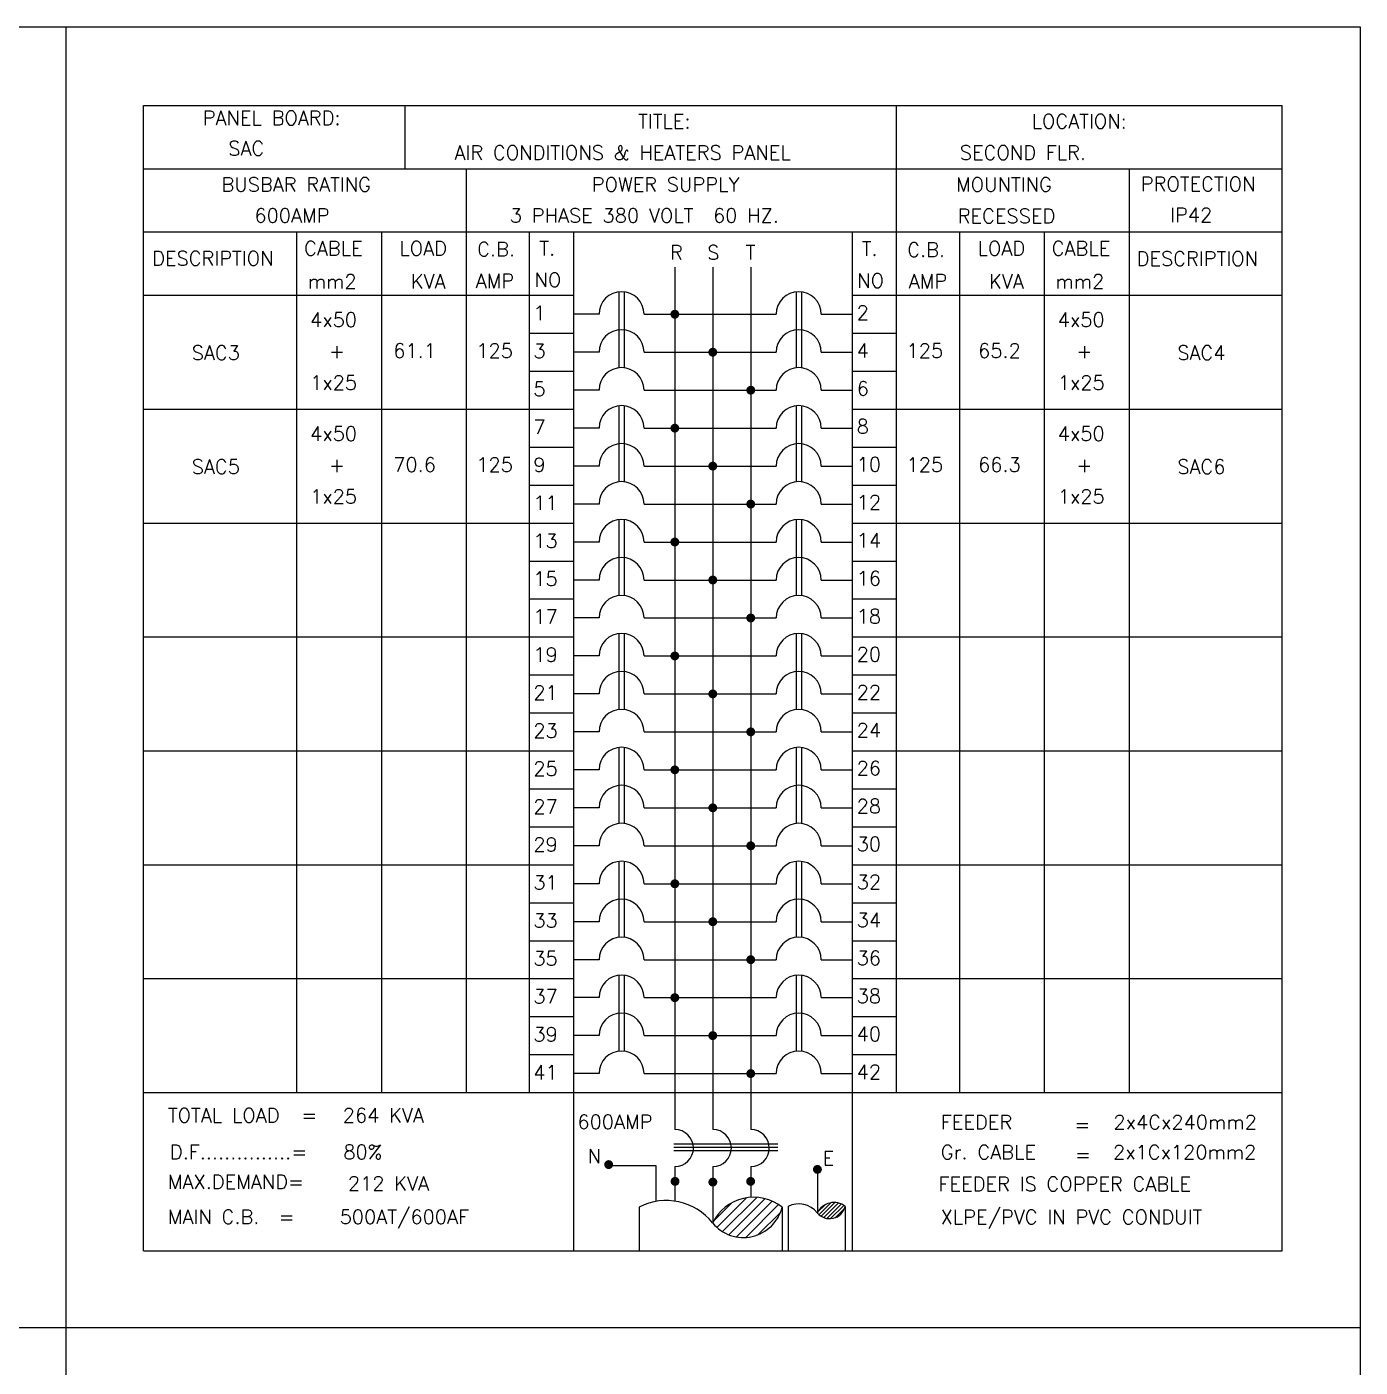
# Model space of a CAD drawing. Extents: x -48791.4 to -48720.5, y 47684.4 to 47755.7.
# Drawn here: x -48744.85 to -48720.5, y 47731.19 to 47755.66 of the extents above; entities that cross this region are included whole.
import ezdxf

# ---------------------------------------------------------------- set-up
doc = ezdxf.new("R2010")
doc.units = 0
doc.header["$MEASUREMENT"] = 0
doc.layers.get('0').update_dxf_attribs({"linetype": 'CONTINUOUS'})
for name, color, linetype in [('BORDER', 4, 'CONTINUOUS'), ('E-LINE', 3, 'CONTINUOUS'), ('E-TABLE', 3, 'CONTINUOUS'), ('E-TEXT', 4, 'CONTINUOUS')]:
    doc.layers.add(name, color=color, linetype=linetype)
doc.styles.add('ROMANS', font='ROMANS.shx', dxfattribs={"height": 0.4})

msp = doc.modelspace()

# ---------------------------------------------------------------- linework, layer by layer
at = {"color": 1}
for p, q in [((-48732.247, 47733.741), (-48731.705, 47734.282)), ((-48732.145, 47733.666), (-48731.52, 47734.291)), ((-48732.027, 47733.607), (-48731.367, 47734.267)), ((-48731.888, 47733.569), (-48731.236, 47734.222)), ((-48732.313, 47733.851), (-48731.972, 47734.192)), ((-48731.721, 47733.559), (-48731.121, 47734.16)), ((-48731.494, 47733.61), (-48731.086, 47734.017)), ((-48730.408, 47734.019), (-48730.272, 47734.156)), ((-48730.381, 47733.975), (-48730.165, 47734.192)), ((-48730.341, 47733.945), (-48730.091, 47734.195)), ((-48730.293, 47733.922), (-48730.03, 47734.186)), ((-48730.238, 47733.906), (-48729.977, 47734.168)), ((-48730.171, 47733.903), (-48729.931, 47734.143)), ((-48730.08, 47733.923), (-48729.917, 47734.086))]:
    msp.add_line(p, q, dxfattribs=at)
at = {"layer": 'BORDER', "color": 1}
for p, q in [((-48791.386, 47755.657), (-48720.503, 47755.657)), ((-48744.13, 47755.657), (-48744.13, 47684.427)), ((-48720.503, 47755.657), (-48720.503, 47684.427)), ((-48791.386, 47731.913), (-48720.503, 47731.913))]:
    msp.add_line(p, q, dxfattribs=at)
at = {"layer": 'E-LINE', "color": 4}
for p, q in [((-48733.014, 47751.267), (-48733.014, 47735.529)), ((-48732.321, 47751.267), (-48732.321, 47735.529)), ((-48731.628, 47751.267), (-48731.628, 47735.529)), ((-48734.035, 47750.821), (-48734.035, 47749.435)), ((-48733.939, 47750.821), (-48733.939, 47749.435)), ((-48730.801, 47750.821), (-48730.801, 47749.435)), ((-48730.705, 47750.821), (-48730.705, 47749.435)), ((-48734.398, 47750.41), (-48734.862, 47750.41)), ((-48733.576, 47750.41), (-48731.164, 47750.41)), ((-48730.342, 47750.41), (-48729.78, 47750.41)), ((-48734.398, 47749.717), (-48734.862, 47749.717)), ((-48733.576, 47749.717), (-48731.164, 47749.717)), ((-48730.342, 47749.717), (-48729.78, 47749.717)), ((-48734.398, 47749.024), (-48734.862, 47749.024)), ((-48733.576, 47749.024), (-48731.164, 47749.024)), ((-48730.342, 47749.024), (-48729.78, 47749.024)), ((-48734.035, 47748.742), (-48734.035, 47747.356)), ((-48733.939, 47748.742), (-48733.939, 47747.356)), ((-48730.801, 47748.742), (-48730.801, 47747.356)), ((-48730.705, 47748.742), (-48730.705, 47747.356)), ((-48734.398, 47748.331), (-48734.862, 47748.331)), ((-48733.576, 47748.331), (-48731.164, 47748.331)), ((-48730.342, 47748.331), (-48729.78, 47748.331)), ((-48734.398, 47747.638), (-48734.862, 47747.638)), ((-48733.576, 47747.638), (-48731.164, 47747.638)), ((-48730.342, 47747.638), (-48729.78, 47747.638)), ((-48734.398, 47746.945), (-48734.862, 47746.945)), ((-48733.576, 47746.945), (-48731.164, 47746.945)), ((-48730.342, 47746.945), (-48729.78, 47746.945)), ((-48734.035, 47746.663), (-48734.035, 47745.277)), ((-48733.939, 47746.663), (-48733.939, 47745.277)), ((-48730.801, 47746.663), (-48730.801, 47745.277)), ((-48730.705, 47746.663), (-48730.705, 47745.277)), ((-48734.398, 47746.252), (-48734.862, 47746.252)), ((-48733.576, 47746.252), (-48731.164, 47746.252)), ((-48730.342, 47746.252), (-48729.78, 47746.252)), ((-48734.398, 47745.559), (-48734.862, 47745.559)), ((-48733.576, 47745.559), (-48731.164, 47745.559)), ((-48730.342, 47745.559), (-48729.78, 47745.559)), ((-48734.398, 47744.866), (-48734.862, 47744.866)), ((-48733.576, 47744.866), (-48731.164, 47744.866)), ((-48730.342, 47744.866), (-48729.78, 47744.866)), ((-48734.035, 47744.584), (-48734.035, 47743.198)), ((-48733.939, 47744.584), (-48733.939, 47743.198)), ((-48730.801, 47744.584), (-48730.801, 47743.198)), ((-48730.705, 47744.584), (-48730.705, 47743.198)), ((-48734.398, 47744.173), (-48734.862, 47744.173)), ((-48733.576, 47744.173), (-48731.164, 47744.173)), ((-48730.342, 47744.173), (-48729.78, 47744.173)), ((-48734.398, 47743.48), (-48734.862, 47743.48)), ((-48733.576, 47743.48), (-48731.164, 47743.48)), ((-48730.342, 47743.48), (-48729.78, 47743.48)), ((-48734.398, 47742.787), (-48734.862, 47742.787)), ((-48733.576, 47742.787), (-48731.164, 47742.787)), ((-48730.342, 47742.787), (-48729.78, 47742.787)), ((-48734.035, 47742.505), (-48734.035, 47741.119)), ((-48733.939, 47742.505), (-48733.939, 47741.119)), ((-48730.801, 47742.505), (-48730.801, 47741.119)), ((-48730.705, 47742.505), (-48730.705, 47741.119)), ((-48734.398, 47742.094), (-48734.862, 47742.094)), ((-48733.576, 47742.094), (-48731.164, 47742.094)), ((-48730.342, 47742.094), (-48729.78, 47742.094)), ((-48734.398, 47741.401), (-48734.862, 47741.401)), ((-48733.576, 47741.401), (-48731.164, 47741.401)), ((-48730.342, 47741.401), (-48729.78, 47741.401)), ((-48734.398, 47740.708), (-48734.862, 47740.708)), ((-48733.576, 47740.708), (-48731.164, 47740.708)), ((-48730.342, 47740.708), (-48729.78, 47740.708)), ((-48734.035, 47740.426), (-48734.035, 47739.04)), ((-48733.939, 47740.426), (-48733.939, 47739.04)), ((-48730.801, 47740.426), (-48730.801, 47739.04)), ((-48730.705, 47740.426), (-48730.705, 47739.04)), ((-48734.398, 47740.015), (-48734.862, 47740.015)), ((-48733.576, 47740.015), (-48731.164, 47740.015)), ((-48730.342, 47740.015), (-48729.78, 47740.015)), ((-48734.398, 47739.322), (-48734.862, 47739.322)), ((-48733.576, 47739.322), (-48731.164, 47739.322)), ((-48730.342, 47739.322), (-48729.78, 47739.322)), ((-48734.398, 47738.629), (-48734.862, 47738.629)), ((-48733.576, 47738.629), (-48731.164, 47738.629)), ((-48730.342, 47738.629), (-48729.78, 47738.629)), ((-48734.035, 47738.347), (-48734.035, 47736.961)), ((-48733.939, 47738.347), (-48733.939, 47736.961)), ((-48730.801, 47738.347), (-48730.801, 47736.961)), ((-48730.705, 47738.347), (-48730.705, 47736.961)), ((-48734.398, 47737.936), (-48734.862, 47737.936)), ((-48733.576, 47737.936), (-48731.164, 47737.936)), ((-48730.342, 47737.936), (-48729.78, 47737.936)), ((-48734.398, 47737.243), (-48734.862, 47737.243)), ((-48733.576, 47737.243), (-48731.164, 47737.243)), ((-48730.342, 47737.243), (-48729.78, 47737.243)), ((-48734.398, 47736.55), (-48734.862, 47736.55)), ((-48733.576, 47736.55), (-48731.164, 47736.55)), ((-48730.342, 47736.55), (-48729.78, 47736.55)), ((-48733.035, 47735.266), (-48731.136, 47735.266)), ((-48733.035, 47735.207), (-48731.136, 47735.207)), ((-48733.035, 47735.148), (-48731.136, 47735.148)), ((-48733.357, 47734.869), (-48734.226, 47734.869)), ((-48733.357, 47734.216), (-48733.357, 47734.869)), ((-48733.014, 47734.853), (-48733.014, 47734.582)), ((-48732.321, 47734.853), (-48732.321, 47734.569)), ((-48731.628, 47734.853), (-48731.628, 47734.582)), ((-48730.411, 47734.801), (-48730.411, 47734.013)), ((-48733.014, 47734.582), (-48733.014, 47734.221)), ((-48732.321, 47734.569), (-48732.321, 47733.836)), ((-48731.628, 47734.582), (-48731.628, 47734.291)), ((-48733.663, 47734.114), (-48733.663, 47733.316)), ((-48731.056, 47734.114), (-48731.056, 47733.316)), ((-48730.948, 47734.124), (-48730.948, 47733.316)), ((-48729.905, 47734.124), (-48729.905, 47733.316))]:
    msp.add_line(p, q, dxfattribs=at)
at = {"layer": 'E-LINE', "color": 4, "const_width": 0.0809}
for points in [[(-48733.055, 47750.41, 1), (-48732.974, 47750.41, 1)], [(-48732.362, 47749.717, 1), (-48732.281, 47749.717, 1)], [(-48731.669, 47749.024, 1), (-48731.588, 47749.024, 1)], [(-48733.055, 47748.331, 1), (-48732.974, 47748.331, 1)], [(-48732.362, 47747.638, 1), (-48732.281, 47747.638, 1)], [(-48731.669, 47746.945, 1), (-48731.588, 47746.945, 1)], [(-48733.055, 47746.252, 1), (-48732.974, 47746.252, 1)], [(-48732.362, 47745.559, 1), (-48732.281, 47745.559, 1)], [(-48731.669, 47744.866, 1), (-48731.588, 47744.866, 1)], [(-48733.055, 47744.173, 1), (-48732.974, 47744.173, 1)], [(-48732.362, 47743.48, 1), (-48732.281, 47743.48, 1)], [(-48731.669, 47742.787, 1), (-48731.588, 47742.787, 1)], [(-48733.055, 47742.094, 1), (-48732.974, 47742.094, 1)], [(-48732.362, 47741.401, 1), (-48732.281, 47741.401, 1)], [(-48731.669, 47740.708, 1), (-48731.588, 47740.708, 1)], [(-48733.055, 47740.015, 1), (-48732.974, 47740.015, 1)], [(-48732.362, 47739.322, 1), (-48732.281, 47739.322, 1)], [(-48731.669, 47738.629, 1), (-48731.588, 47738.629, 1)], [(-48733.055, 47737.936, 1), (-48732.974, 47737.936, 1)], [(-48732.362, 47737.243, 1), (-48732.281, 47737.243, 1)], [(-48731.669, 47736.55, 1), (-48731.588, 47736.55, 1)], [(-48734.263, 47734.889, 1), (-48734.182, 47734.889, 1)], [(-48730.452, 47734.801, 1), (-48730.371, 47734.801, 1)], [(-48733.051, 47734.582, 1), (-48732.97, 47734.582, 1)], [(-48732.361, 47734.569, 1), (-48732.28, 47734.569, 1)], [(-48731.671, 47734.582, 1), (-48731.59, 47734.582, 1)]]:
    msp.add_lwpolyline(points, format="xyb", close=True, dxfattribs=at)
at = {"layer": 'E-LINE', "color": 4}
for centre, radius, start, end in [((-48733.987, 47750.41), 0.411, 0, 180), ((-48730.753, 47750.41), 0.411, 0, 180), ((-48733.987, 47749.717), 0.411, 0, 180), ((-48730.753, 47749.717), 0.411, 0, 180), ((-48733.987, 47749.024), 0.411, 0, 180), ((-48730.753, 47749.024), 0.411, 0, 180), ((-48733.987, 47748.331), 0.411, 0, 180), ((-48730.753, 47748.331), 0.411, 0, 180), ((-48733.987, 47747.638), 0.411, 0, 180), ((-48730.753, 47747.638), 0.411, 0, 180), ((-48733.987, 47746.945), 0.411, 0, 180), ((-48730.753, 47746.945), 0.411, 0, 180), ((-48733.987, 47746.252), 0.411, 0, 180), ((-48730.753, 47746.252), 0.411, 0, 180), ((-48733.987, 47745.559), 0.411, 0, 180), ((-48730.753, 47745.559), 0.411, 0, 180), ((-48733.987, 47744.866), 0.411, 0, 180), ((-48730.753, 47744.866), 0.411, 0, 180), ((-48733.987, 47744.173), 0.411, 0, 180), ((-48730.753, 47744.173), 0.411, 0, 180), ((-48733.987, 47743.48), 0.411, 0, 180), ((-48730.753, 47743.48), 0.411, 0, 180), ((-48733.987, 47742.787), 0.411, 0, 180), ((-48730.753, 47742.787), 0.411, 0, 180), ((-48733.987, 47742.094), 0.411, 0, 180), ((-48730.753, 47742.094), 0.411, 0, 180), ((-48733.987, 47741.401), 0.411, 0, 180), ((-48730.753, 47741.401), 0.411, 0, 180), ((-48733.987, 47740.708), 0.411, 0, 180), ((-48730.753, 47740.708), 0.411, 0, 180), ((-48733.987, 47740.015), 0.411, 0, 180), ((-48730.753, 47740.015), 0.411, 0, 180), ((-48733.987, 47739.322), 0.411, 0, 180), ((-48730.753, 47739.322), 0.411, 0, 180), ((-48733.987, 47738.629), 0.411, 0, 180), ((-48730.753, 47738.629), 0.411, 0, 180), ((-48733.987, 47737.936), 0.411, 0, 180), ((-48730.753, 47737.936), 0.411, 0, 180), ((-48733.987, 47737.243), 0.411, 0, 180), ((-48730.753, 47737.243), 0.411, 0, 180), ((-48733.987, 47736.55), 0.411, 0, 180), ((-48730.753, 47736.55), 0.411, 0, 180), ((-48733.014, 47735.191), 0.338, 270, 90), ((-48732.321, 47735.191), 0.338, 270, 90), ((-48731.628, 47735.191), 0.338, 270, 90), ((-48733.171, 47733.157), 1.076, 38.3353, 117.2086), ((-48731.574, 47733.453), 0.839, 51.8687, 153.7858), ((-48731.764, 47734.287), 0.729, 219.4267, 346.2278), ((-48730.751, 47733.742), 0.43, 38.3353, 117.2086), ((-48730.112, 47733.86), 0.336, 51.8687, 153.7858), ((-48730.188, 47734.194), 0.292, 219.4267, 346.2278)]:
    msp.add_arc(centre, radius, start, end, dxfattribs=at)
at = {"layer": 'E-TABLE', "color": 4}
for p, q in [((-48742.716, 47754.222), (-48721.926, 47754.222)), ((-48742.716, 47733.316), (-48742.716, 47754.222)), ((-48737.945, 47754.222), (-48737.945, 47753.067)), ((-48728.972, 47754.222), (-48728.972, 47736.204)), ((-48721.926, 47733.316), (-48721.926, 47754.222)), ((-48742.716, 47753.067), (-48721.926, 47753.067)), ((-48736.826, 47753.067), (-48736.826, 47736.204)), ((-48724.723, 47753.067), (-48724.723, 47736.204)), ((-48742.716, 47751.912), (-48721.926, 47751.912)), ((-48739.919, 47751.912), (-48739.919, 47736.204)), ((-48738.372, 47751.912), (-48738.372, 47736.204)), ((-48735.671, 47751.912), (-48735.671, 47736.204)), ((-48734.862, 47751.912), (-48734.862, 47736.204)), ((-48729.78, 47751.912), (-48729.78, 47736.204)), ((-48727.817, 47751.912), (-48727.817, 47736.204)), ((-48726.27, 47751.912), (-48726.27, 47736.204)), ((-48742.716, 47750.757), (-48739.919, 47750.757)), ((-48739.919, 47750.757), (-48736.826, 47750.757)), ((-48736.826, 47750.757), (-48734.862, 47750.757)), ((-48729.78, 47750.757), (-48721.926, 47750.757)), ((-48735.671, 47750.064), (-48734.862, 47750.064)), ((-48729.78, 47750.064), (-48728.972, 47750.064)), ((-48735.671, 47749.371), (-48734.862, 47749.371)), ((-48729.78, 47749.371), (-48728.972, 47749.371)), ((-48742.716, 47748.678), (-48734.862, 47748.678)), ((-48729.78, 47748.678), (-48721.926, 47748.678)), ((-48735.671, 47747.985), (-48734.862, 47747.985)), ((-48729.78, 47747.985), (-48728.972, 47747.985)), ((-48735.671, 47747.292), (-48734.862, 47747.292)), ((-48729.78, 47747.292), (-48728.972, 47747.292)), ((-48742.716, 47746.599), (-48734.862, 47746.599)), ((-48729.78, 47746.599), (-48721.926, 47746.599)), ((-48735.671, 47745.906), (-48734.862, 47745.906)), ((-48729.78, 47745.906), (-48728.972, 47745.906)), ((-48735.671, 47745.213), (-48734.862, 47745.213)), ((-48729.78, 47745.213), (-48728.972, 47745.213)), ((-48742.716, 47744.52), (-48734.862, 47744.52)), ((-48729.78, 47744.52), (-48721.926, 47744.52)), ((-48735.671, 47743.827), (-48734.862, 47743.827)), ((-48729.78, 47743.827), (-48728.972, 47743.827)), ((-48735.671, 47743.134), (-48734.862, 47743.134)), ((-48729.78, 47743.134), (-48728.972, 47743.134)), ((-48742.716, 47742.441), (-48734.862, 47742.441)), ((-48729.78, 47742.441), (-48721.926, 47742.441)), ((-48735.671, 47741.748), (-48734.862, 47741.748)), ((-48729.78, 47741.748), (-48728.972, 47741.748)), ((-48735.671, 47741.055), (-48734.862, 47741.055)), ((-48729.78, 47741.055), (-48728.972, 47741.055)), ((-48742.716, 47740.362), (-48734.862, 47740.362)), ((-48729.78, 47740.362), (-48721.926, 47740.362)), ((-48735.671, 47739.669), (-48734.862, 47739.669)), ((-48729.78, 47739.669), (-48728.972, 47739.669)), ((-48735.671, 47738.976), (-48734.862, 47738.976)), ((-48729.78, 47738.976), (-48728.972, 47738.976)), ((-48742.716, 47738.283), (-48734.862, 47738.283)), ((-48729.78, 47738.283), (-48721.926, 47738.283)), ((-48735.671, 47737.59), (-48734.862, 47737.59)), ((-48729.78, 47737.59), (-48728.972, 47737.59)), ((-48735.671, 47736.897), (-48734.862, 47736.897)), ((-48729.78, 47736.897), (-48728.972, 47736.897)), ((-48742.716, 47736.204), (-48734.862, 47736.204)), ((-48734.862, 47736.204), (-48729.78, 47736.204)), ((-48734.862, 47736.204), (-48734.862, 47733.316)), ((-48729.78, 47736.204), (-48721.926, 47736.204)), ((-48729.78, 47736.204), (-48729.78, 47733.316)), ((-48742.716, 47733.316), (-48721.926, 47733.316))]:
    msp.add_line(p, q, dxfattribs=at)

# ---------------------------------------------------------------- texts
at = {"layer": 'E-TEXT', "color": 4, "style": 'ROMANS'}
for s, height, p in [('PANEL BOARD:', 0.25988, (-48741.634, 47753.864)), ('TITLE:', 0.2599, (-48733.685, 47753.803)), ('LOCATION:', 0.2599, (-48726.502, 47753.803)), ('   SAC', 0.2599, (-48741.749, 47753.308)), ('   AIR CONDITIONS & HEATERS PANEL', 0.25988, (-48737.618, 47753.23)), ('SECOND FLR. ', 0.25988, (-48727.812, 47753.23)), ('BUSBAR RATING', 0.25988, (-48741.291, 47752.648)), ('POWER SUPPLY', 0.25988, (-48734.531, 47752.648)), ('MOUNTING', 0.2599, (-48727.88, 47752.648)), ('PROTECTION', 0.2599, (-48724.508, 47752.658)), ('   600AMP', 0.2599, (-48741.271, 47752.083)), ('3 PHASE 380 VOLT  60 HZ.', 0.25988, (-48736.027, 47752.083)), ('RECESSED', 0.2599, (-48727.851, 47752.073)), ('   IP42', 0.2599, (-48724.554, 47752.093)), ('CABLE', 0.2599, (-48739.784, 47751.483)), ('LOAD', 0.2599, (-48738.044, 47751.483)), ('C.B.', 0.2599, (-48736.623, 47751.468)), ('T.', 0.2599, (-48735.489, 47751.483)), ('R', 0.26, (-48733.103, 47751.408)), ('S', 0.26, (-48732.424, 47751.408)), ('T', 0.26, (-48731.724, 47751.408)), ('T.', 0.2599, (-48729.602, 47751.475)), ('C.B.', 0.2599, (-48728.772, 47751.457)), ('LOAD', 0.2599, (-48727.488, 47751.483)), ('CABLE', 0.2599, (-48726.135, 47751.483)), ('DESCRIPTION', 0.25988, (-48742.557, 47751.3)), ('DESCRIPTION', 0.25988, (-48724.585, 47751.295)), ('mm2', 0.2599, (-48739.715, 47750.879)), ('KVA', 0.2599, (-48737.835, 47750.879)), ('AMP', 0.2599, (-48736.651, 47750.889)), ('NO', 0.2599, (-48735.577, 47750.909)), ('NO', 0.2599, (-48729.685, 47750.895)), ('AMP', 0.2599, (-48728.745, 47750.883)), ('KVA', 0.2599, (-48727.28, 47750.879)), ('mm2', 0.2599, (-48726.066, 47750.879)), ('4x50', 0.2599, (-48739.674, 47750.18)), ('1 ', 0.2599, (-48735.598, 47750.303)), ('2', 0.26, (-48729.695, 47750.311)), ('4x50', 0.2599, (-48726.025, 47750.18)), ('61.1', 0.2599, (-48738.155, 47749.615)), ('125', 0.2599, (-48736.639, 47749.615)), ('3', 0.26, (-48735.598, 47749.61)), ('4', 0.26, (-48729.695, 47749.618)), ('125', 0.2599, (-48728.785, 47749.615)), ('65.2', 0.2599, (-48727.479, 47749.615)), ('   SAC3', 0.2599, (-48742.416, 47749.577)), ('+', 0.26, (-48739.329, 47749.606)), ('+', 0.26, (-48725.681, 47749.606)), ('   SAC4', 0.2599, (-48724.423, 47749.577)), ('1x25', 0.2599, (-48739.674, 47749.032)), ('5', 0.26, (-48735.598, 47748.917)), ('6', 0.26, (-48729.695, 47748.925)), ('1x25', 0.2599, (-48726.025, 47749.032)), ('7', 0.26, (-48735.598, 47748.224)), ('8', 0.26, (-48729.695, 47748.232)), ('4x50', 0.2599, (-48739.674, 47748.101)), ('4x50', 0.2599, (-48726.025, 47748.101)), ('   SAC5', 0.2599, (-48742.416, 47747.498)), ('+', 0.26, (-48739.329, 47747.527)), ('70.6', 0.2599, (-48738.155, 47747.536)), ('125', 0.2599, (-48736.639, 47747.536)), ('9', 0.26, (-48735.598, 47747.531)), ('10', 0.2599, (-48729.695, 47747.539)), ('125', 0.2599, (-48728.785, 47747.536)), ('66.3', 0.2599, (-48727.479, 47747.536)), ('+', 0.26, (-48725.681, 47747.527)), ('   SAC6', 0.2599, (-48724.423, 47747.498)), ('1x25', 0.2599, (-48739.674, 47746.953)), ('1x25', 0.2599, (-48726.025, 47746.953)), ('11', 0.2599, (-48735.598, 47746.838)), ('12', 0.2599, (-48729.695, 47746.846)), ('13', 0.2599, (-48735.598, 47746.145)), ('14', 0.2599, (-48729.695, 47746.153)), ('15', 0.2599, (-48735.598, 47745.452)), ('16', 0.2599, (-48729.695, 47745.46)), ('17', 0.2599, (-48735.598, 47744.759)), ('18', 0.2599, (-48729.695, 47744.767)), ('19', 0.2599, (-48735.598, 47744.066)), ('20', 0.2599, (-48729.695, 47744.074)), ('21', 0.2599, (-48735.598, 47743.373)), ('22', 0.2599, (-48729.695, 47743.381)), ('23', 0.2599, (-48735.598, 47742.68)), ('24', 0.2599, (-48729.695, 47742.688)), ('25', 0.2599, (-48735.598, 47741.987)), ('26', 0.2599, (-48729.695, 47741.995)), ('27', 0.2599, (-48735.598, 47741.294)), ('28', 0.2599, (-48729.695, 47741.302)), ('29', 0.2599, (-48735.598, 47740.601)), ('30', 0.2599, (-48729.695, 47740.609)), ('31', 0.2599, (-48735.598, 47739.908)), ('32', 0.2599, (-48729.695, 47739.916)), ('33', 0.2599, (-48735.598, 47739.215)), ('34', 0.2599, (-48729.695, 47739.223)), ('35', 0.2599, (-48735.598, 47738.522)), ('36', 0.2599, (-48729.695, 47738.53)), ('37', 0.2599, (-48735.598, 47737.829)), ('38', 0.2599, (-48729.695, 47737.837)), ('39', 0.2599, (-48735.598, 47737.136)), ('40', 0.2599, (-48729.695, 47737.144)), ('41', 0.2599, (-48735.598, 47736.443)), ('42', 0.2599, (-48729.695, 47736.451)), ('TOTAL LOAD', 0.2599, (-48742.27, 47735.659)), ('264 KVA', 0.2599, (-48739.077, 47735.659)), ('=', 0.26, (-48739.833, 47735.659)), ('600AMP', 0.2599, (-48734.793, 47735.54)), ('FEEDER', 0.2599, (-48728.159, 47735.534)), (' 2x4Cx240mm2', 0.25988, (-48725.185, 47735.534)), ('=', 0.26, (-48725.721, 47735.489)), ('D.F...............=', 0.25988, (-48742.233, 47734.99)), ('80%', 0.2599, (-48739.067, 47734.99)), ('Gr. CABLE', 0.2599, (-48728.159, 47734.986)), (' 2x1Cx120mm2', 0.25988, (-48725.194, 47734.986)), ('N', 0.26, (-48734.607, 47734.913)), ('E', 0.26, (-48730.317, 47734.876)), ('=', 0.26, (-48725.707, 47734.941)), ('MAX.DEMAND=', 0.25988, (-48742.27, 47734.444)), ('212 KVA', 0.2599, (-48738.984, 47734.413)), ('FEEDER IS COPPER CABLE', 0.25988, (-48728.201, 47734.404)), ('MAIN C.B.  =', 0.25988, (-48742.27, 47733.806)), ('500AT/600AF', 0.25988, (-48739.134, 47733.806)), ('XLPE/PVC IN PVC CONDUIT', 0.25988, (-48728.164, 47733.801))]:
    msp.add_text(s, height=height, dxfattribs=at).set_placement(p)

doc.saveas('drawing.dxf')
